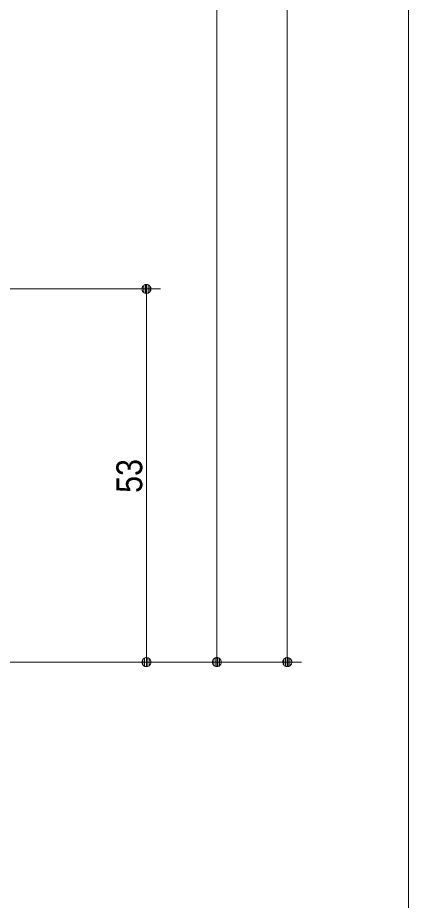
# Model space of a CAD drawing. Units: millimetres, scale not verified. Extents: x -6062 to 6062, y -3045 to 3045.
# Drawn here: x 1658 to 2212, y -2338 to -1085 of the extents above; entities that cross this region are included whole.
import ezdxf
from ezdxf.enums import TextEntityAlignment as Align

# ---------------------------------------------------------------- set-up
doc = ezdxf.new("R2010")
doc.units = ezdxf.units.MM
doc.header["$LTSCALE"] = 20
for name, color, linetype, lineweight in [('0-0_2寸法-1', 7, 'Continuous', 9), ('0-1_0', 7, 'Continuous', 9), ('0-5_1図面枠', 7, 'Continuous', 9)]:
    doc.layers.add(name, color=color, linetype=linetype, lineweight=lineweight)
doc.styles.add('ＭＳ Ｐゴシック', font='')
doc.styles.get('ＭＳ Ｐゴシック').set_extended_font_data('MS PGothic')

# ---------------------------------------------------------------- blocks, each defined once
blk = doc.blocks.new('_Dot')
at = {"layer": '0-1_0'}
for p, q in [((-10, 0), (-20, 0)), ((9.78, 2), (-9.78, 2)), ((7.99, 6), (-7.99, 6)), ((9.16, -3.98), (-9.16, -3.98)), ((6, -7.98), (-6, -7.98))]:
    blk.add_line(p, q, dxfattribs=at)
for points in [[(10, 0), (9.92, 1.25), (9.69, 2.49), (9.3, 3.68), (8.76, 4.82), (8.09, 5.88), (7.29, 6.85), (6.37, 7.71), (5.36, 8.44), (4.26, 9.05), (3.09, 9.51), (1.87, 9.82), (0.63, 9.98), (-0.63, 9.98), (-1.87, 9.82), (-3.09, 9.51), (-4.26, 9.05), (-5.36, 8.44), (-6.37, 7.71), (-7.29, 6.85), (-8.09, 5.88), (-8.76, 4.82), (-9.3, 3.68), (-9.69, 2.49), (-9.92, 1.25), (-10, 0), (0, 0)], [(-10, 0), (-9.92, -1.25), (-9.69, -2.49), (-9.3, -3.68), (-8.76, -4.82), (-8.09, -5.88), (-7.29, -6.85), (-6.37, -7.71), (-5.36, -8.44), (-4.26, -9.05), (-3.09, -9.51), (-1.87, -9.82), (-0.63, -9.98), (0.63, -9.98), (1.87, -9.82), (3.09, -9.51), (4.26, -9.05), (5.36, -8.44), (6.37, -7.71), (7.29, -6.85), (8.09, -5.88), (8.76, -4.82), (9.3, -3.68), (9.69, -2.49), (9.92, -1.25), (10, 0), (0, 0)]]:
    blk.add_lwpolyline(points, close=True, dxfattribs=at)
blk = doc.blocks.new('グループ-91')
at = {"layer": '0-5_1図面枠'}
blk.add_lwpolyline([(-80000, 55400), (80000, 55400), (80000, -55400), (-80000, -55400)], close=True, dxfattribs=at)
blk = doc.blocks.new('図面枠')
at = {"layer": '0-5_1図面枠'}
blk.add_blockref('グループ-91', (0, 0), dxfattribs=at)

msp = doc.modelspace()

# ---------------------------------------------------------------- linework, layer by layer
at = {"layer": '0-0_2寸法-1'}
for p, q in [((2040.68, 977.53), (2040.68, -1987.29)), ((1940.68, 897.53), (1940.68, -1987.29)), ((1160.68, -1470), (1860.68, -1470)), ((1840.68, -1482.71), (1840.68, -1987.29)), ((1530.68, -2000), (1860.68, -2000)), ((1860.68, -2000), (1960.68, -2000)), ((1960.68, -2000), (2060.68, -2000))]:
    msp.add_line(p, q, dxfattribs=at)

# ---------------------------------------------------------------- block references
at = {"layer": '0-0_2寸法-1', "xscale": 0.6356201, "yscale": 0.6356201}
for p, rotation in [((1840.68, -1470), 90), ((1840.68, -2000), 270), ((1940.68, -2000), 270), ((2040.68, -2000), 270)]:
    msp.add_blockref('_Dot', p, dxfattribs=dict(at, rotation=rotation))
at = {"layer": '0-5_1図面枠', "xscale": 0.05, "yscale": 0.05}
msp.add_blockref('図面枠', (-1787.5, 0), dxfattribs=at)

# ---------------------------------------------------------------- texts
at = {"layer": '0-0_2寸法-1', "style": 'ＭＳ Ｐゴシック', "width": 0.9}
msp.add_text('53', height=36.66, rotation=90, dxfattribs=at).set_placement((1845.74, -1759.59), align=Align.BOTTOM_LEFT)

doc.saveas('drawing.dxf')
